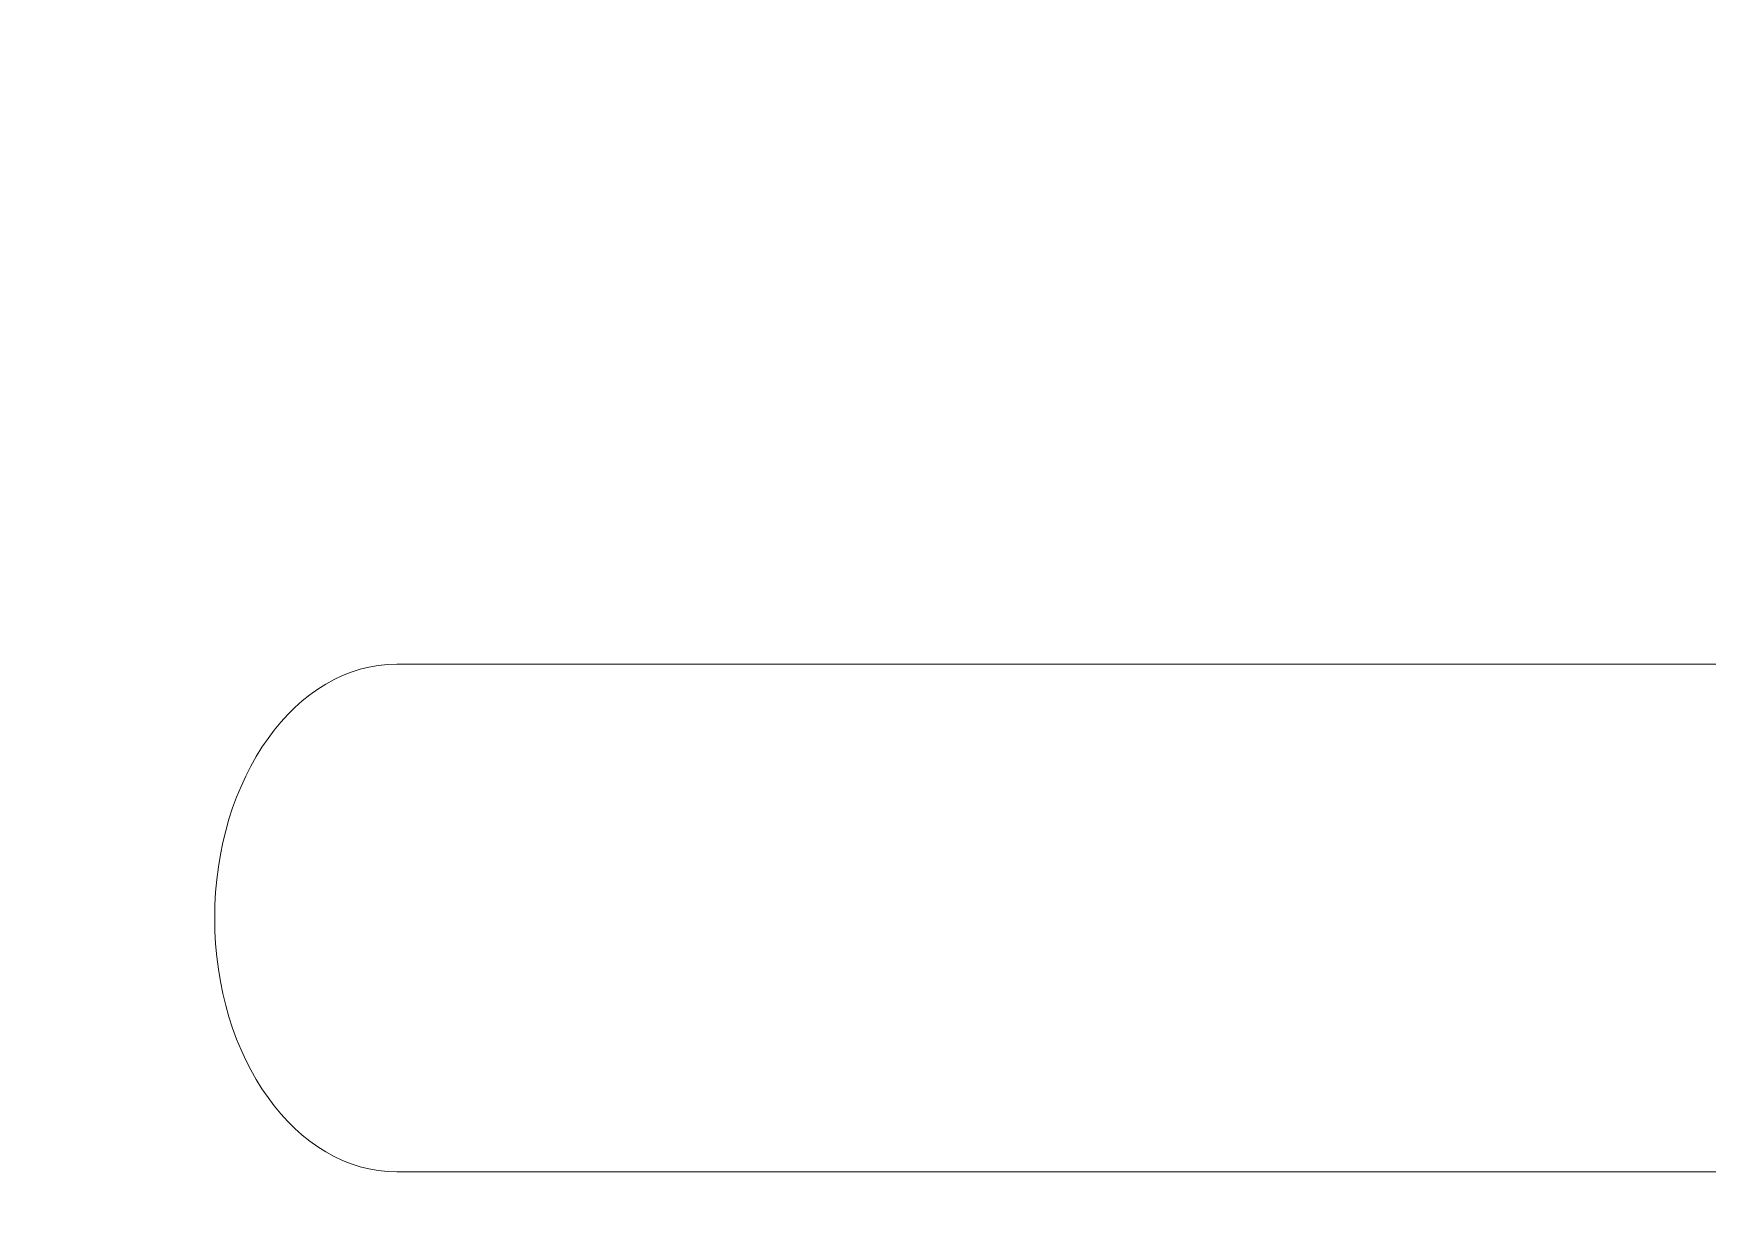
# Model space of a CAD drawing. Header units: inches. Extents: x -24 to 221, y 17 to 181.
# Drawn here: x 99.77 to 119.54, y 96.31 to 110.28 of the extents above; entities that cross this region are included whole.
import ezdxf

# ---------------------------------------------------------------- set-up
doc = ezdxf.new("R2010")
doc.units = ezdxf.units.IN
doc.header["$MEASUREMENT"] = 0
doc.layers.add('Calque 1', color=7, linetype='Continuous')

# ---------------------------------------------------------------- blocks, each defined once
blk = doc.blocks.new('block 16')
at = {"layer": 'Calque 1', "lineweight": 0}
for points, knots in [([(33.382, 176.278), (20.581, 154.8), (2.635, 136.747), (-18.755, 123.814), (-23.624, 108.219), (-23.625, 91.435), (-18.755, 75.838), (2.635, 62.907), (20.581, 44.854), (33.381, 23.376), (49.269, 18.307), (66.422, 18.306), (82.31, 23.375), (95.11, 44.854), (113.055, 62.907), (134.446, 75.839), (139.315, 91.434), (139.315, 108.219), (134.446, 123.815), (113.055, 136.747), (95.11, 154.8), (82.31, 176.278), (66.422, 181.347), (49.27, 181.347), (33.382, 176.278)], [0, 0, 0, 0, 1, 1, 1, 2, 2, 2, 3, 3, 3, 4, 4, 4, 5, 5, 5, 6, 6, 6, 7, 7, 7, 8, 8, 8, 8]), ([(104.059, 102.827), (104.059, 102.827), (129.13, 102.825), (129.13, 102.825), (130.318, 102.825), (131.28, 101.483), (131.28, 99.826), (131.28, 98.17), (130.318, 96.827), (129.13, 96.827), (129.13, 96.827), (104.059, 96.828), (104.059, 96.828), (102.872, 96.827), (101.909, 98.17), (101.909, 99.827), (101.909, 101.483), (102.872, 102.827), (104.059, 102.827)], [0, 0, 0, 0, 1, 1, 1, 2, 2, 2, 3, 3, 3, 4, 4, 4, 5, 5, 5, 6, 6, 6, 6])]:
    blk.add_open_spline(points, degree=3, knots=knots, dxfattribs=at)
blk = doc.blocks.new('block 2')
at = {"layer": 'Calque 1'}
blk.add_blockref('block 16', (0, 0), dxfattribs=at)

msp = doc.modelspace()

# ---------------------------------------------------------------- block references
at = {"layer": 'Calque 1'}
msp.add_blockref('block 2', (0, 0), dxfattribs=at)

doc.saveas('drawing.dxf')
